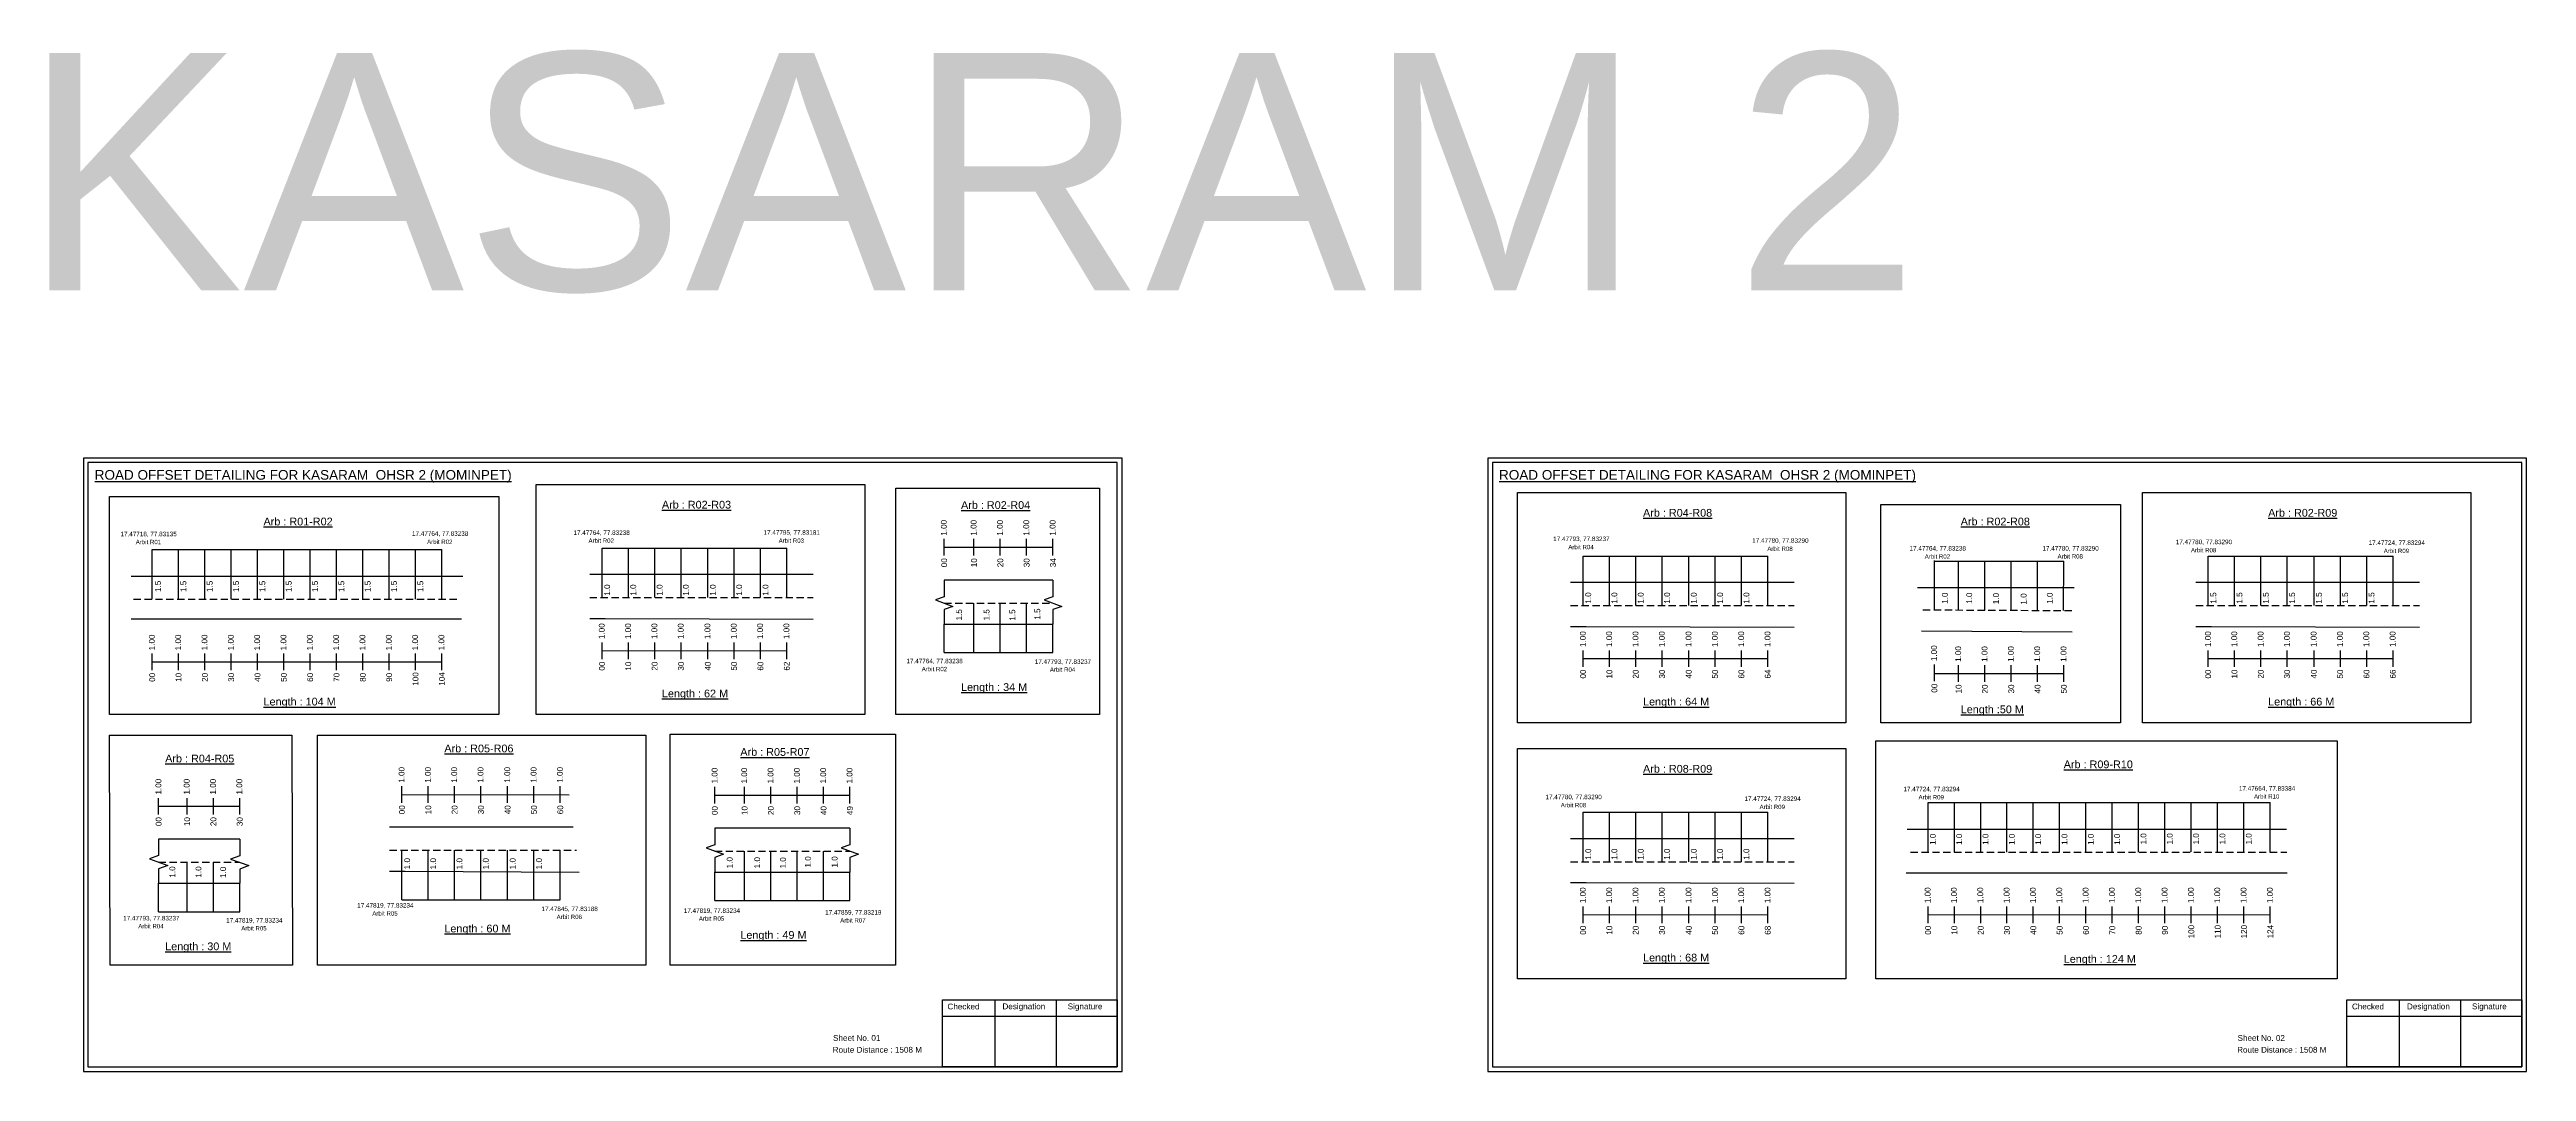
# Model space of a CAD drawing. Header units: inches. Extents: x -117 to 51867, y -12715 to 3423.
# Drawn here: x 45585 to 46865, y -4301 to -3773 of the extents above; entities that cross this region are included whole.
import ezdxf

# ---------------------------------------------------------------- set-up
doc = ezdxf.new("R2010")
doc.units = ezdxf.units.IN
doc.header["$MEASUREMENT"] = 0
doc.linetypes.add('DASHED2', pattern=[0.375, 0.25, -0.125])
for name, color, linetype in [('PDF_Geometry', 7, 'Continuous'), ('PDF_Text', 5, 'Continuous'), ('pipe', 5, 'Continuous')]:
    doc.layers.add(name, color=color, linetype=linetype)
doc.styles.add('PDF Arial', font='arial.ttf')
doc.styles.get("Standard").update_dxf_attribs({"font": 'arial.ttf'})

msp = doc.modelspace()

# ---------------------------------------------------------------- linework, layer by layer
at = {"color": 5}
for p, q in [((45870.9, -4030.3), (45966.3, -4030.3)), ((45638.5, -4031), (45788.1, -4031)), ((46377.6, -4034.4), (46473, -4034.4)), ((46559.1, -4037), (46626, -4037)), ((46700.5, -4034.4), (46796, -4034.4)), ((46047.6, -4084.2), (46103.8, -4084.2)), ((46377.6, -4166.6), (46473, -4166.6)), ((46555.8, -4161.6), (46732.6, -4161.6)), ((45641.8, -4218), (45683.7, -4218)), ((45767.5, -4211.8), (45849.3, -4211.8)), ((45929.1, -4212.2), (45998.9, -4212.2))]:
    msp.add_line(p, q, dxfattribs=at)
for p, q in [((45870.9, -4055.8), (45870.9, -4030.3)), ((45884.5, -4055.8), (45884.5, -4030.3)), ((45898.1, -4055.8), (45898.1, -4030.3)), ((45911.7, -4055.8), (45911.7, -4030.3)), ((45925.5, -4055.8), (45925.5, -4030.3)), ((45939.1, -4055.8), (45939.1, -4030.3)), ((45952.7, -4055.8), (45952.7, -4030.3)), ((45966.3, -4055.8), (45966.3, -4030.3)), ((45638.5, -4056.6), (45638.5, -4031)), ((45652.1, -4056.6), (45652.1, -4031)), ((45665.7, -4056.6), (45665.7, -4031)), ((45679.3, -4056.6), (45679.3, -4031)), ((45692.9, -4056.6), (45692.9, -4031)), ((45706.5, -4056.6), (45706.5, -4031)), ((45720.1, -4056.6), (45720.1, -4031)), ((45733.7, -4056.6), (45733.7, -4031)), ((45747.3, -4056.6), (45747.3, -4031)), ((45760.9, -4056.6), (45760.9, -4031)), ((45774.5, -4056.6), (45774.5, -4031)), ((45788.1, -4056.6), (45788.1, -4031)), ((46377.6, -4059.9), (46377.6, -4034.4)), ((46391.2, -4059.9), (46391.2, -4034.4)), ((46404.8, -4059.9), (46404.8, -4034.4)), ((46418.4, -4059.9), (46418.4, -4034.4)), ((46432.2, -4059.9), (46432.2, -4034.4)), ((46445.8, -4059.9), (46445.8, -4034.4)), ((46459.4, -4059.9), (46459.4, -4034.4)), ((46473, -4059.9), (46473, -4034.4)), ((46559.1, -4062.3), (46559.1, -4036.7)), ((46571.6, -4062.3), (46571.6, -4037)), ((46585.2, -4062.4), (46585.2, -4037)), ((46598.8, -4062.3), (46598.8, -4037)), ((46612.4, -4062.6), (46612.4, -4037)), ((46625.8, -4062.5), (46626, -4037)), ((46700.5, -4059.9), (46700.5, -4034.4)), ((46714.1, -4059.9), (46714.1, -4034.4)), ((46727.7, -4059.9), (46727.7, -4034.4)), ((46741.3, -4059.9), (46741.3, -4034.4)), ((46755.2, -4059.9), (46755.2, -4034.4)), ((46768.8, -4059.9), (46768.8, -4034.4)), ((46782.4, -4059.9), (46782.4, -4034.4)), ((46796, -4059.9), (46796, -4034.4)), ((45627.6, -4044.7), (45799, -4044.7)), ((45979.9, -4043.9), (45864.5, -4043.9)), ((46103.8, -4046.8), (46047.6, -4046.8)), ((46486.6, -4048), (46371.2, -4048)), ((46631.3, -4050.7), (46550.3, -4050.7)), ((46809.6, -4048), (46694.1, -4048)), ((45798.3, -4066.9), (45627.6, -4066.9)), ((45864.5, -4066.6), (45872.5, -4066.6)), ((45872.5, -4066.6), (45979.9, -4066.9)), ((46063, -4084.2), (46063, -4058.7)), ((46076.6, -4084.2), (46076.6, -4058.7)), ((46090.2, -4084.2), (46090.2, -4058.7)), ((46047.6, -4069.5), (46103.8, -4069.5)), ((46047.6, -4084.2), (46047.6, -4069.5)), ((46103.8, -4084.2), (46103.8, -4069.5)), ((46371.2, -4070.7), (46379.3, -4070.7)), ((46379.3, -4070.7), (46486.6, -4071)), ((46552.5, -4072.9), (46630.2, -4073.4)), ((46694.1, -4070.7), (46702.2, -4070.7)), ((46702.2, -4070.7), (46809.6, -4071)), ((46377.6, -4192.2), (46377.6, -4166.6)), ((46391.2, -4192.2), (46391.2, -4166.6)), ((46404.8, -4192.2), (46404.8, -4166.6)), ((46418.4, -4192.2), (46418.4, -4166.6)), ((46432.2, -4192.2), (46432.2, -4166.6)), ((46445.8, -4192.2), (46445.8, -4166.6)), ((46459.4, -4192.2), (46459.4, -4166.6)), ((46473, -4192.2), (46473, -4166.6)), ((46555.8, -4187.2), (46555.8, -4161.6)), ((46569.4, -4187.2), (46569.4, -4161.6)), ((46583, -4187.2), (46583, -4161.6)), ((46596.6, -4187.2), (46596.6, -4161.6)), ((46610.2, -4187.2), (46610.2, -4161.6)), ((46623.8, -4187.2), (46623.8, -4161.6)), ((46637.4, -4187.2), (46637.4, -4161.6)), ((46651, -4187.2), (46651, -4161.6)), ((46664.6, -4187.2), (46664.6, -4161.6)), ((46678.1, -4187), (46678.1, -4161.4)), ((46691.7, -4187), (46691.7, -4161.4)), ((46705.3, -4187), (46705.3, -4161.4)), ((46718.9, -4187), (46718.9, -4161.4)), ((46732.6, -4187.2), (46732.6, -4161.6)), ((45683.7, -4180.5), (45641.8, -4180.5)), ((45856, -4174.4), (45761.1, -4174.4)), ((45998.9, -4174.8), (45929.1, -4174.8)), ((46486.6, -4180.3), (46371.2, -4180.3)), ((46545.1, -4175.3), (46741, -4175.3)), ((45656.5, -4218), (45656.5, -4192.4)), ((45670.1, -4218), (45670.1, -4192.4)), ((45767.5, -4211.8), (45767.5, -4186.3)), ((45781.1, -4211.8), (45781.1, -4186.3)), ((45794.7, -4211.8), (45794.7, -4186.3)), ((45808.3, -4211.8), (45808.3, -4186.3)), ((45822.1, -4211.8), (45822.1, -4186.3)), ((45835.7, -4211.8), (45835.7, -4186.3)), ((45849.3, -4211.8), (45849.3, -4186.3)), ((45944.5, -4212.2), (45944.5, -4186.7)), ((45958.1, -4212.2), (45958.1, -4186.7)), ((45971.7, -4212.2), (45971.7, -4186.7)), ((45985.3, -4212.2), (45985.3, -4186.7)), ((45641.8, -4203.2), (45667.4, -4203.2)), ((45641.8, -4218), (45641.8, -4203.2)), ((45667.4, -4203.2), (45683.7, -4203.2)), ((45683.7, -4218), (45683.7, -4203.2)), ((45929.1, -4197.5), (45998.9, -4197.5)), ((45929.1, -4212.2), (45929.1, -4197.5)), ((45998.9, -4212.2), (45998.9, -4197.5)), ((46371.2, -4203), (46379.3, -4203)), ((46379.3, -4203), (46486.6, -4203.3)), ((46544.5, -4198), (46741.4, -4197.9))]:
    msp.add_line(p, q)
at = {"color": 217, "true_color": 0x93278f}
for p, q in [((46047.6, -4034.1), (46047.6, -4025.5)), ((46047.6, -4029.8), (46103.8, -4029.8)), ((46063, -4034.1), (46063, -4025.5)), ((46076.6, -4034.1), (46076.6, -4025.5)), ((46090.2, -4034.1), (46090.2, -4025.5)), ((46103.8, -4034.1), (46103.8, -4025.5)), ((45870.9, -4087.5), (45870.9, -4078.9)), ((45884.5, -4087.5), (45884.5, -4078.9)), ((45898.1, -4087.5), (45898.1, -4078.9)), ((45911.7, -4087.5), (45911.7, -4078.9)), ((45925.5, -4087.5), (45925.5, -4078.9)), ((45939.1, -4087.5), (45939.1, -4078.9)), ((45952.7, -4087.5), (45952.7, -4078.9)), ((45966.3, -4087.5), (45966.3, -4078.9)), ((45638.5, -4093.3), (45638.5, -4084.7)), ((45638.5, -4089), (45788.1, -4089)), ((45652.1, -4093.3), (45652.1, -4084.7)), ((45665.7, -4093.3), (45665.7, -4084.7)), ((45679.3, -4093.3), (45679.3, -4084.7)), ((45692.9, -4093.3), (45692.9, -4084.7)), ((45706.5, -4093.3), (45706.5, -4084.7)), ((45720.1, -4093.3), (45720.1, -4084.7)), ((45733.7, -4093.3), (45733.7, -4084.7)), ((45747.3, -4093.3), (45747.3, -4084.7)), ((45760.9, -4093.3), (45760.9, -4084.7)), ((45774.5, -4093.3), (45774.5, -4084.7)), ((45788.1, -4093.3), (45788.1, -4084.7)), ((45870.9, -4083.2), (45966.3, -4083.1)), ((46377.6, -4091.6), (46377.6, -4083.1)), ((46377.6, -4087.3), (46473, -4087.3)), ((46391.2, -4091.6), (46391.2, -4083.1)), ((46404.8, -4091.6), (46404.8, -4083.1)), ((46418.4, -4091.6), (46418.4, -4083.1)), ((46432.2, -4091.6), (46432.2, -4083.1)), ((46445.8, -4091.6), (46445.8, -4083.1)), ((46459.4, -4091.6), (46459.4, -4083.1)), ((46473, -4091.6), (46473, -4083.1)), ((46559.1, -4098.9), (46559.1, -4090.3)), ((46571.6, -4099.3), (46571.6, -4090.7)), ((46585.2, -4099.3), (46585.2, -4090.7)), ((46598.8, -4099.3), (46598.8, -4090.7)), ((46612.4, -4099.3), (46612.4, -4090.7)), ((46626, -4099.3), (46626, -4090.7)), ((46700.5, -4091.6), (46700.5, -4083.1)), ((46700.5, -4087.3), (46796, -4087.3)), ((46714.1, -4091.6), (46714.1, -4083.1)), ((46727.7, -4091.6), (46727.7, -4083.1)), ((46741.3, -4091.6), (46741.3, -4083.1)), ((46755.2, -4091.6), (46755.2, -4083.1)), ((46768.8, -4091.6), (46768.8, -4083.1)), ((46782.4, -4091.6), (46782.4, -4083.1)), ((46796, -4091.6), (46796, -4083.1)), ((46559.1, -4095), (46626, -4095)), ((45767.5, -4161.7), (45767.5, -4153.1)), ((45767.5, -4157.4), (45853.8, -4157.7)), ((45781.1, -4161.7), (45781.1, -4153.1)), ((45794.7, -4161.7), (45794.7, -4153.1)), ((45808.3, -4161.7), (45808.3, -4153.1)), ((45822.1, -4161.7), (45822.1, -4153.1)), ((45835.7, -4161.7), (45835.7, -4153.1)), ((45849.3, -4161.7), (45849.3, -4153.1)), ((45929.1, -4162.1), (45929.1, -4153.5)), ((45929.1, -4157.8), (45998.9, -4157.8)), ((45944.5, -4162.1), (45944.5, -4153.5)), ((45958.1, -4162.1), (45958.1, -4153.5)), ((45971.7, -4162.1), (45971.7, -4153.5)), ((45985.3, -4162.1), (45985.3, -4153.5)), ((45998.9, -4162.1), (45998.9, -4153.5)), ((45641.8, -4167.8), (45641.8, -4159.3)), ((45641.8, -4163.5), (45683.7, -4163.5)), ((45656.5, -4167.8), (45656.5, -4159.3)), ((45670.1, -4167.8), (45670.1, -4159.3)), ((45683.7, -4167.8), (45683.7, -4159.3)), ((46377.6, -4223.9), (46377.6, -4215.3)), ((46377.6, -4219.6), (46473, -4219.5)), ((46391.2, -4223.9), (46391.2, -4215.3)), ((46404.8, -4223.9), (46404.8, -4215.3)), ((46418.4, -4223.9), (46418.4, -4215.3)), ((46432.2, -4223.9), (46432.2, -4215.3)), ((46445.8, -4223.9), (46445.8, -4215.3)), ((46459.4, -4223.9), (46459.4, -4215.3)), ((46473, -4223.9), (46473, -4215.3)), ((46555.8, -4223.9), (46555.8, -4215.3)), ((46555.8, -4219.6), (46732.6, -4219.5)), ((46569.4, -4223.9), (46569.4, -4215.3)), ((46583, -4223.9), (46583, -4215.3)), ((46596.6, -4223.9), (46596.6, -4215.3)), ((46610.2, -4223.9), (46610.2, -4215.3)), ((46623.8, -4223.9), (46623.8, -4215.3)), ((46637.4, -4223.9), (46637.4, -4215.3)), ((46651, -4223.9), (46651, -4215.3)), ((46664.6, -4223.9), (46664.6, -4215.3)), ((46678.2, -4223.9), (46678.2, -4215.3)), ((46691.8, -4223.9), (46691.8, -4215.3)), ((46705.4, -4223.9), (46705.4, -4215.3)), ((46719, -4223.9), (46719, -4215.3)), ((46732.6, -4223.9), (46732.6, -4215.3))]:
    msp.add_line(p, q, dxfattribs=at)
at = {"linetype": 'DASHED2', "ltscale": 15}
for p, q in [((45864.5, -4055.8), (45979.9, -4055.8)), ((45628.9, -4056.6), (45796.5, -4056.6)), ((46047.6, -4058.7), (46103.8, -4058.7)), ((46371.2, -4059.9), (46486.6, -4059.9)), ((46553.2, -4062.1), (46631.5, -4062.5)), ((46694.1, -4059.9), (46809.6, -4059.9)), ((45641.8, -4192.4), (45683.7, -4192.4)), ((45761.1, -4186.3), (45857.7, -4186.3)), ((45929.1, -4186.7), (45998.9, -4186.7)), ((46371.2, -4192.2), (46486.6, -4192.2)), ((46546.8, -4187.2), (46741.1, -4187.2))]:
    msp.add_line(p, q, dxfattribs=at)
for points in [[(45616.4, -4003.6), (45817.6, -4003.6), (45817.6, -4116.2), (45616.4, -4116.2)], [(45836.9, -3997.4), (46006.6, -3997.4), (46006.6, -4116.2), (45836.9, -4116.2)], [(46022.7, -3999.2), (46127.9, -3999.2), (46127.9, -4116.2), (46022.7, -4116.2)], [(46343.7, -4001.5), (46513.3, -4001.5), (46513.3, -4120.4), (46343.7, -4120.4)], [(46666.6, -4001.5), (46836.2, -4001.5), (46836.2, -4120.4), (46666.6, -4120.4)], [(46531.4, -4007.7), (46655.2, -4007.7), (46655.2, -4120.4), (46531.4, -4120.4)], [(45616.4, -4126.8), (45710.6, -4126.8), (45710.9, -4245.6), (45616.7, -4245.6)], [(45723.8, -4126.8), (45893.5, -4126.8), (45893.5, -4245.6), (45723.8, -4245.6)], [(45906, -4126.4), (46022.4, -4126.4), (46022.4, -4245.6), (45906, -4245.6)], [(46343.7, -4133.8), (46513.3, -4133.8), (46513.3, -4252.6), (46343.7, -4252.6)]]:
    msp.add_lwpolyline(points, close=True)
at = {"linetype": 'Continuous'}
for points in [[(46047.6, -4046.8), (46047.6, -4055.4), (46043.1, -4057), (46052.1, -4060.3), (46047.6, -4061.9), (46047.6, -4069.5)], [(46103.8, -4046.8), (46103.8, -4055.4), (46099.3, -4057), (46108.3, -4060.3), (46103.8, -4061.9), (46103.8, -4069.5)], [(46103.8, -4046.8), (46103.8, -4055.4), (46099.3, -4057), (46108.3, -4060.3), (46103.8, -4061.9), (46103.8, -4069.5)], [(45641.8, -4180.5), (45641.8, -4189), (45637.1, -4190.7), (45646.6, -4194.2), (45641.8, -4195.9), (45641.8, -4203.2)], [(45683.7, -4180.6), (45683.7, -4189.1), (45678.9, -4190.8), (45688.4, -4194.2), (45683.7, -4196), (45683.7, -4203.3)], [(45929.1, -4174.8), (45929.1, -4183.4), (45924.6, -4185.1), (45933.6, -4188.3), (45929.1, -4190), (45929.1, -4197.5)], [(45998.9, -4174.8), (45998.9, -4183.4), (45994.4, -4185.1), (46003.4, -4188.3), (45998.9, -4190), (45998.9, -4197.5)]]:
    msp.add_lwpolyline(points, dxfattribs=at)
msp.add_lwpolyline([(45761.1, -4197.1), (45769.1, -4197.1), (45859, -4197.6)])
at = {"layer": 'PDF_Geometry'}
for points in [[(45603, -3983.8), (45603, -4300.5), (46139.5, -4300.5), (46139.5, -3983.8)], [(45605.3, -3986.1), (45605.3, -4298.1), (46137, -4298.1), (46137, -3986.1)], [(46328.5, -3983.8), (46328.5, -4300.5), (46864.9, -4300.5), (46864.9, -3983.8)], [(46330.8, -3986.1), (46330.8, -4298.1), (46862.5, -4298.1), (46862.5, -3986.1)]]:
    msp.add_lwpolyline(points, close=True, dxfattribs=at)
at = {"layer": 'PDF_Geometry', "color": 242, "true_color": 0xcc1f26}
for points in [[(46137, -4298.2), (46046.7, -4298.2), (46046.7, -4263.6), (46137, -4263.6)], [(46862.5, -4298.2), (46772.2, -4298.2), (46772.2, -4263.6), (46862.5, -4263.6)]]:
    msp.add_lwpolyline(points, close=True, dxfattribs=at)
for points in [[(46046.7, -4271.9), (46137, -4271.9)], [(46073.7, -4263.6), (46073.7, -4298.2)], [(46105.4, -4263.6), (46105.4, -4298.2)], [(46772.2, -4271.9), (46862.5, -4271.9)], [(46799.2, -4263.6), (46799.2, -4298.2)], [(46830.9, -4263.6), (46830.9, -4298.2)]]:
    msp.add_lwpolyline(points, dxfattribs=at)
at = {"layer": 'pipe', "color": 0}
msp.add_lwpolyline([(46528.9, -4129.8), (46767.2, -4129.8), (46767.2, -4252.6), (46528.9, -4252.6)], close=True, dxfattribs=at)

# ---------------------------------------------------------------- texts
for s, height, p in [('KASARAM 2', 122.54, (45571.4, -3897.1)), ('Sheet No. 01', 3, (45990.2, -4284.7)), ('Sheet No. 02', 3, (46715.7, -4284.7)), ('Route Distance : 1508 M', 3, (45990, -4290.8)), ('Route Distance : 1508 M', 3, (46715.5, -4290.8))]:
    msp.add_text(s, height=height).set_placement(p)
at = {"color": 242, "true_color": 0xcd2027}
for s, height, p in [('%%UROAD OFFSET DETAILING FOR KASARAM  OHSR 2 (MOMINPET)', 5, (45608.8, -3994.9)), ('%%UROAD OFFSET DETAILING FOR KASARAM  OHSR 2 (MOMINPET)', 5, (46334.2, -3994.9)), ('%%UArb : R01-R02', 4, (45696, -4018.5)), ('%%UArb : R02-R03', 4, (45901.8, -4009.8)), ('%%UArb : R02-R04', 4, (46056.3, -4010)), ('%%UArb : R04-R08', 4, (46408.6, -4014)), ('%%UArb : R02-R08', 4, (46572.7, -4018.5)), ('%%UArb : R02-R09', 4, (46731.5, -4014)), ('%%ULength : 62 M', 4, (45901.8, -4107.3)), ('%%ULength : 34 M', 4, (46056.3, -4104)), ('%%ULength : 104 M', 4, (45696, -4111.5)), ('%%ULength : 64 M', 4, (46408.6, -4111.5)), ('%%ULength :50 M', 4, (46572.7, -4115.5)), ('%%ULength : 66 M', 4, (46731.5, -4111.5)), ('%%UArb : R05-R06', 4, (45789.4, -4135.7)), ('%%UArb : R04-R05', 4, (45645.2, -4140.9)), ('%%UArb : R05-R07', 4, (45942.3, -4137.5)), ('%%UArb : R08-R09', 4, (46408.6, -4146.2)), ('%%UArb : R09-R10', 4, (46625.9, -4143.9)), ('%%ULength : 30 M', 4, (45645.2, -4237.9)), ('%%ULength : 60 M', 4, (45789.4, -4228.7)), ('%%ULength : 49 M', 4, (45942.3, -4232)), ('%%ULength : 68 M', 4, (46408.6, -4243.7)), ('%%ULength : 124 M', 4, (46625.9, -4244.4))]:
    msp.add_text(s, height=height, dxfattribs=at).set_placement(p)
at = {"color": 217, "true_color": 0x93278f}
for s, p in [('1.00', (46048.9, -4023.8)), ('1.00', (46064.3, -4023.8)), ('1.00', (46077.9, -4023.8)), ('1.00', (46091.5, -4023.8)), ('1.00', (46105.1, -4023.8)), ('00', (46049.1, -4040.1)), ('10', (46064.5, -4040.1)), ('20', (46078.1, -4040.1)), ('30', (46091.7, -4040.1)), ('34', (46105.3, -4040.1)), ('1.00', (45639.8, -4083)), ('1.00', (45653.4, -4083)), ('1.00', (45667, -4083)), ('1.00', (45680.6, -4083)), ('1.00', (45694.2, -4083)), ('1.00', (45707.8, -4083)), ('1.00', (45721.4, -4083)), ('1.00', (45735, -4083)), ('1.00', (45748.6, -4083)), ('1.00', (45762.2, -4083)), ('1.00', (45775.8, -4083)), ('1.00', (45789.4, -4083)), ('1.00', (45872.2, -4077.2)), ('1.00', (45885.8, -4077.2)), ('1.00', (45899.4, -4077.2)), ('1.00', (45913, -4077.2)), ('1.00', (45926.8, -4077.2)), ('1.00', (45940.4, -4077.2)), ('1.00', (45954, -4077.2)), ('1.00', (45967.6, -4077.2)), ('1.00', (46379, -4081.3)), ('1.00', (46392.6, -4081.3)), ('1.00', (46406.2, -4081.3)), ('1.00', (46419.8, -4081.3)), ('1.00', (46433.6, -4081.3)), ('1.00', (46447.2, -4081.3)), ('1.00', (46460.8, -4081.3)), ('1.00', (46474.4, -4081.3)), ('1.00', (46560.4, -4088.6)), ('1.00', (46572.9, -4089)), ('1.00', (46586.5, -4089)), ('1.00', (46600.1, -4089)), ('1.00', (46613.7, -4089)), ('1.00', (46627.3, -4089)), ('1.00', (46701.9, -4081.3)), ('1.00', (46715.5, -4081.3)), ('1.00', (46729.1, -4081.3)), ('1.00', (46742.7, -4081.3)), ('1.00', (46756.5, -4081.3)), ('1.00', (46770.1, -4081.3)), ('1.00', (46783.7, -4081.3)), ('1.00', (46797.3, -4081.3)), ('00', (45872.3, -4093.5)), ('10', (45885.9, -4093.5)), ('20', (45899.5, -4093.5)), ('30', (45913.1, -4093.5)), ('40', (45927, -4093.5)), ('50', (45940.6, -4093.5)), ('60', (45954.2, -4093.5)), ('62', (45967.8, -4093.5)), ('00', (46379.1, -4097.6)), ('10', (46392.7, -4097.6)), ('20', (46406.3, -4097.6)), ('30', (46419.9, -4097.6)), ('40', (46433.7, -4097.6)), ('50', (46447.3, -4097.6)), ('60', (46460.9, -4097.6)), ('64', (46474.5, -4097.6)), ('00', (46702, -4097.6)), ('10', (46715.6, -4097.6)), ('20', (46729.2, -4097.6)), ('30', (46742.8, -4097.6)), ('40', (46756.6, -4097.6)), ('50', (46770.2, -4097.6)), ('60', (46783.8, -4097.6)), ('66', (46797.4, -4097.6)), ('00', (45640, -4099.3)), ('10', (45653.6, -4099.3)), ('20', (45667.2, -4099.3)), ('30', (45680.8, -4099.3)), ('40', (45694.4, -4099.3)), ('50', (45708, -4099.3)), ('60', (45721.6, -4099.3)), ('70', (45735.2, -4099.3)), ('80', (45748.8, -4099.3)), ('90', (45762.4, -4099.3)), ('100', (45776, -4101.3)), ('104', (45789.6, -4101.3)), ('00', (46560.6, -4104.9)), ('10', (46573.1, -4105.3)), ('20', (46586.7, -4105.3)), ('30', (46600.3, -4105.3)), ('40', (46613.9, -4105.3)), ('50', (46627.5, -4105.3)), ('1.00', (45768.8, -4151.4)), ('1.00', (45782.4, -4151.4)), ('1.00', (45796, -4151.4)), ('1.00', (45809.6, -4151.4)), ('1.00', (45823.4, -4151.4)), ('1.00', (45837, -4151.4)), ('1.00', (45850.6, -4151.4)), ('1.00', (45930.5, -4151.8)), ('1.00', (45945.8, -4151.8)), ('1.00', (45959.4, -4151.8)), ('1.00', (45973, -4151.8)), ('1.00', (45986.6, -4151.8)), ('1.00', (46000.2, -4151.8)), ('1.00', (45643.2, -4157.5)), ('1.00', (45657.8, -4157.5)), ('1.00', (45671.4, -4157.5)), ('1.00', (45685, -4157.5)), ('00', (45643.3, -4173.8)), ('10', (45658, -4173.8)), ('20', (45671.6, -4173.8)), ('30', (45685.2, -4173.8)), ('00', (45769, -4167.7)), ('10', (45782.6, -4167.7)), ('20', (45796.2, -4167.7)), ('30', (45809.8, -4167.7)), ('40', (45823.6, -4167.7)), ('50', (45837.2, -4167.7)), ('60', (45850.8, -4167.7)), ('00', (45930.6, -4168.1)), ('10', (45946, -4168.1)), ('20', (45959.6, -4168.1)), ('30', (45973.2, -4168.1)), ('40', (45986.8, -4168.1)), ('49', (46000.4, -4168.1)), ('1.00', (46379, -4213.6)), ('1.00', (46392.6, -4213.6)), ('1.00', (46406.2, -4213.6)), ('1.00', (46419.8, -4213.6)), ('1.00', (46433.6, -4213.6)), ('1.00', (46447.2, -4213.6)), ('1.00', (46460.8, -4213.6)), ('1.00', (46474.4, -4213.6)), ('1.00', (46557.1, -4213.6)), ('1.00', (46570.7, -4213.6)), ('1.00', (46584.3, -4213.6)), ('1.00', (46597.9, -4213.6)), ('1.00', (46611.5, -4213.6)), ('1.00', (46625.1, -4213.6)), ('1.00', (46638.7, -4213.6)), ('1.00', (46652.3, -4213.6)), ('1.00', (46665.9, -4213.6)), ('1.00', (46679.5, -4213.6)), ('1.00', (46693.1, -4213.6)), ('1.00', (46706.7, -4213.6)), ('1.00', (46720.3, -4213.6)), ('1.00', (46733.9, -4213.6)), ('00', (46379.1, -4229.9)), ('10', (46392.7, -4229.9)), ('20', (46406.3, -4229.9)), ('30', (46419.9, -4229.9)), ('40', (46433.7, -4229.9)), ('50', (46447.3, -4229.9)), ('60', (46460.9, -4229.9)), ('68', (46474.5, -4229.9)), ('00', (46557.3, -4229.9)), ('10', (46570.9, -4229.9)), ('20', (46584.5, -4229.9)), ('30', (46598.1, -4229.9)), ('40', (46611.7, -4229.9)), ('50', (46625.3, -4229.9)), ('60', (46638.9, -4229.9)), ('70', (46652.5, -4229.9)), ('80', (46666.1, -4229.9)), ('90', (46679.7, -4229.9)), ('100', (46693.3, -4231.8)), ('110', (46706.9, -4231.8)), ('120', (46720.5, -4231.8)), ('124', (46734.1, -4231.8))]:
    msp.add_text(s, height=3, rotation=90, dxfattribs=at).set_placement(p)
at = {"color": 5}
for s, height, p in [('17.47718, 77.83135', 2.34, (45622.1, -4024.1)), ('Arbit R01', 2.25, (45630, -4028.2)), ('17.47764, 77.83238', 2.34, (45772.7, -4023.9)), ('Arbit R02', 2.25, (45780.5, -4028.1)), ('17.47764, 77.83238', 2.34, (45856.1, -4023.4)), ('Arbit R02', 2.25, (45863.9, -4027.5)), ('17.47795, 77.83181', 2.34, (45954.3, -4023.3)), ('Arbit R03', 2.25, (45962.1, -4027.5)), ('17.47793, 77.83237', 2.34, (46362.2, -4026.6)), ('Arbit R04', 2.25, (46370, -4030.8)), ('17.47780, 77.83290', 2.34, (46465, -4027.5)), ('Arbit R08', 2.25, (46472.8, -4031.7)), ('17.47764, 77.83238', 2.34, (46546.3, -4031.5)), ('17.47780, 77.83290', 2.34, (46614.9, -4031.5)), ('17.47780, 77.83290', 2.34, (46683.8, -4028.2)), ('Arbit R08', 2.25, (46691.6, -4032.4)), ('17.47724, 77.83294', 2.34, (46783.4, -4028.6)), ('Arbit R02', 2.25, (46554.1, -4035.7)), ('Arbit R08', 2.25, (46622.7, -4035.6)), ('Arbit R09', 2.25, (46791.2, -4032.8)), ('17.47764, 77.83238', 2.34, (46028.1, -4089.7)), ('Arbit R02', 2.25, (46036, -4093.8)), ('17.47793, 77.83237', 2.34, (46094.4, -4090)), ('Arbit R04', 2.25, (46102.2, -4094.1)), ('17.47780, 77.83290', 2.34, (46358.2, -4159.9)), ('17.47724, 77.83294', 2.34, (46543.1, -4155.8)), ('Arbit R09', 2.25, (46550.9, -4160)), ('17.47664, 77.83384', 2.34, (46716.4, -4155.5)), ('Arbit R10', 2.25, (46724.2, -4159.6)), ('Arbit R08', 2.25, (46366.1, -4164.1)), ('17.47724, 77.83294', 2.34, (46461, -4160.8)), ('Arbit R09', 2.25, (46468.8, -4165)), ('17.47793, 77.83237', 2.34, (45623.5, -4222.5)), ('17.47819, 77.83234', 2.34, (45676.7, -4223.6)), ('17.47819, 77.83234', 2.34, (45744.4, -4215.9)), ('Arbit R05', 2.25, (45752.2, -4220)), ('17.47845, 77.83188', 2.34, (45839.6, -4217.7)), ('Arbit R06', 2.25, (45847.4, -4221.8)), ('17.47819, 77.83234', 2.34, (45913.1, -4218.6)), ('Arbit R05', 2.25, (45920.9, -4222.7)), ('17.47859, 77.83219', 2.34, (45986.1, -4219.5)), ('Arbit R07', 2.25, (45993.9, -4223.6)), ('Arbit R04', 2.25, (45631.3, -4226.6)), ('Arbit R05', 2.25, (45684.5, -4227.7))]:
    msp.add_text(s, height=height, dxfattribs=at).set_placement(p)
for s, p in [('1.5', (45643, -4052.9)), ('1.5', (45656.1, -4052.9)), ('1.5', (45669.7, -4052.9)), ('1.5', (45683.3, -4052.9)), ('1.5', (45696.9, -4052.9)), ('1.5', (45710.5, -4052.9)), ('1.5', (45724.1, -4052.9)), ('1.5', (45737.7, -4052.9)), ('1.5', (45751.3, -4052.9)), ('1.5', (45764.9, -4052.9)), ('1.5', (45778.5, -4052.9)), ('1.0', (45875, -4054.8)), ('1.0', (45888.5, -4054.8)), ('1.0', (45902.1, -4054.8)), ('1.0', (45915.7, -4054.8)), ('1.0', (45929.6, -4054.8)), ('1.0', (45943.2, -4054.8)), ('1.0', (45956.8, -4054.8)), ('1.0', (46381.8, -4058.9)), ('1.0', (46395.3, -4058.9)), ('1.0', (46408.9, -4058.9)), ('1.0', (46422.5, -4058.9)), ('1.0', (46436.3, -4058.9)), ('1.0', (46449.9, -4058.9)), ('1.0', (46463.5, -4058.9)), ('1.0', (46566, -4059)), ('1.0', (46578.6, -4059)), ('1.0', (46592.4, -4059.2)), ('1.0', (46606.7, -4059.4)), ('1.0', (46620.2, -4059)), ('1.5', (46704.7, -4058.9)), ('1.5', (46718.2, -4058.9)), ('1.5', (46731.8, -4058.9)), ('1.5', (46745.4, -4058.9)), ('1.5', (46759.2, -4058.9)), ('1.5', (46772.8, -4058.9)), ('1.5', (46786.4, -4058.9)), ('1.5', (46056.8, -4067.6)), ('1.5', (46071, -4067.6)), ('1.5', (46084.3, -4067.7)), ('1.5', (46097.2, -4067.2)), ('1.0', (46559.8, -4183.5)), ('1.0', (46573.4, -4183.5)), ('1.0', (46587, -4183.5)), ('1.0', (46600.6, -4183.5)), ('1.0', (46614.2, -4183.5)), ('1.0', (46627.8, -4183.5)), ('1.0', (46641.4, -4183.5)), ('1.0', (46655, -4183.5)), ('1.0', (46668.6, -4183.3)), ('1.0', (46682.2, -4183.3)), ('1.0', (46695.8, -4183.3)), ('1.0', (46709.4, -4183.3)), ('1.0', (46723, -4183.3)), ('1.0', (45650.4, -4200.4)), ('1.0', (45663.9, -4200.4)), ('1.0', (45676.6, -4200.6)), ('1.0', (45771.7, -4196.1)), ('1.0', (45785.1, -4196.1)), ('1.0', (45798.7, -4196.1)), ('1.0', (45812.3, -4196.1)), ('1.0', (45826.2, -4196.1)), ('1.0', (45839.8, -4196.1)), ('1.0', (45938.3, -4195.6)), ('1.0', (45952.5, -4195.6)), ('1.0', (45965.8, -4195.7)), ('1.0', (45978.7, -4195.2)), ('1.0', (45992.5, -4195.2)), ('1.0', (46381.8, -4191.2)), ('1.0', (46395.3, -4191.2)), ('1.0', (46408.9, -4191.2)), ('1.0', (46422.5, -4191.2)), ('1.0', (46436.3, -4191.2)), ('1.0', (46449.9, -4191.2)), ('1.0', (46463.5, -4191.2))]:
    msp.add_text(s, height=3, rotation=90).set_placement(p)
at = {"layer": 'PDF_Text', "color": 7, "attachment_point": 7, "style": 'PDF Arial'}
for s, insert, char_height in [('Checked', (46049.3, -4268.5), 3), ('Designation', (46077.7, -4269.3), 3.001), ('Signature', (46111.4, -4269.3), 3), ('Checked', (46774.8, -4268.5), 3), ('Designation', (46803.2, -4269.3), 3.001), ('Signature', (46836.8, -4269.3), 3)]:
    msp.add_mtext(s, dxfattribs=dict(at, insert=insert, char_height=char_height))

doc.saveas('drawing.dxf')
